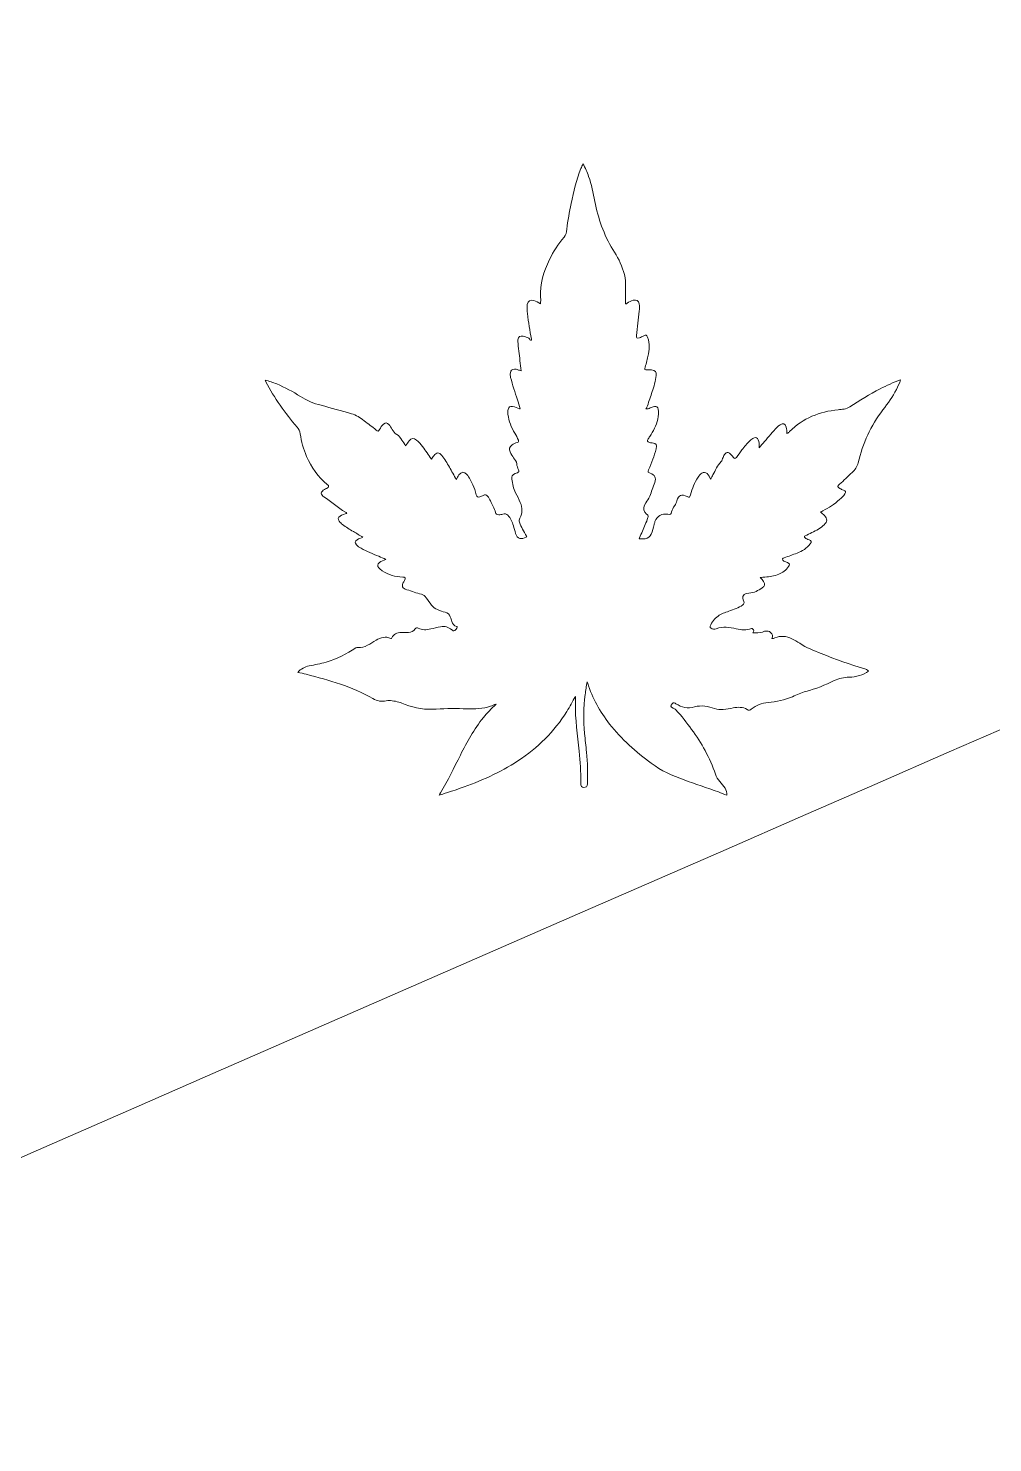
# Model space of a CAD drawing. Extents: x 435 to 1530, y -1168 to -753.
# Drawn here: x 1293 to 1310.47, y -861.03 to -835.41 of the extents above; entities that cross this region are included whole.
import ezdxf

# ---------------------------------------------------------------- set-up
doc = ezdxf.new("R2010")
doc.units = 0
doc.header["$MEASUREMENT"] = 0
doc.layers.add('katman 1', color=7, linetype='Continuous')

# ---------------------------------------------------------------- blocks, each defined once
blk = doc.blocks.new('block 2')
at = {"layer": 'katman 1', "lineweight": 0}
for points, knots in [([(1521.388, -755.33), (1431.564, -780.586), (1338.109, -803.653), (1249.27, -829.242), (1249.27, -829.242), (1108.792, -867.432), (1108.792, -867.432), (1108.792, -867.432), (828.002, -943.638), (828.002, -943.638), (767.648, -959.941), (664.507, -997.103), (609.731, -954.091), (568.265, -921.435), (567.624, -868.624), (583.802, -820.334), (587.509, -809.206), (591.359, -798.361), (596.462, -787.973), (596.462, -787.973), (611.609, -758.022), (611.609, -758.022), (606.84, -761.249), (568.366, -806.501), (561.392, -814.627), (548.887, -829.242), (538.776, -843.348), (527.478, -858.154), (486.342, -912.093), (435.301, -1017.025), (480.934, -1082.877), (539.989, -1168.102), (671.319, -1122.98), (755.776, -1087.256), (755.776, -1087.256), (1013.682, -976.161), (1013.682, -976.161), (1071.206, -951.778), (1127.853, -927.664), (1185.462, -902.274), (1214.286, -889.598), (1242.196, -878.038), (1271.06, -865.408), (1327.008, -840.889), (1387.531, -814.518), (1443.373, -791.269), (1450.985, -788.124), (1525.209, -755.426), (1530.031, -754.329), (1527.61, -752.993), (1524.6, -754.419), (1521.388, -755.33)], [0, 0, 0, 0, 1, 1, 1, 2, 2, 2, 3, 3, 3, 4, 4, 4, 5, 5, 5, 6, 6, 6, 7, 7, 7, 8, 8, 8, 9, 9, 9, 10, 10, 10, 11, 11, 11, 12, 12, 12, 13, 13, 13, 14, 14, 14, 15, 15, 15, 16, 16, 16, 17, 17, 17, 17]), ([(1308.727, -841.949), (1308.659, -842.08), (1308.573, -842.2), (1308.484, -842.316), (1308.264, -842.604), (1308.119, -842.926), (1308.034, -843.277), (1308.016, -843.348), (1307.978, -843.405), (1307.926, -843.451), (1307.847, -843.521), (1307.778, -843.6), (1307.695, -843.665), (1307.658, -843.693), (1307.662, -843.718), (1307.702, -843.742), (1307.724, -843.755), (1307.747, -843.762), (1307.77, -843.771), (1307.806, -843.785), (1307.814, -843.806), (1307.794, -843.84), (1307.769, -843.88), (1307.733, -843.911), (1307.698, -843.943), (1307.607, -844.026), (1307.503, -844.091), (1307.394, -844.147), (1307.381, -844.154), (1307.369, -844.161), (1307.355, -844.168), (1307.379, -844.19), (1307.402, -844.21), (1307.423, -844.231), (1307.479, -844.29), (1307.479, -844.343), (1307.42, -844.399), (1307.356, -844.461), (1307.276, -844.5), (1307.198, -844.541), (1307.158, -844.562), (1307.118, -844.583), (1307.077, -844.601), (1307.053, -844.611), (1307.058, -844.621), (1307.072, -844.634), (1307.093, -844.654), (1307.12, -844.661), (1307.145, -844.672), (1307.192, -844.691), (1307.196, -844.704), (1307.166, -844.745), (1307.106, -844.827), (1307.022, -844.876), (1306.929, -844.912), (1306.852, -844.942), (1306.773, -844.968), (1306.695, -844.997), (1306.685, -845.001), (1306.668, -845.001), (1306.667, -845.019), (1306.666, -845.037), (1306.676, -845.049), (1306.691, -845.056), (1306.712, -845.066), (1306.734, -845.074), (1306.755, -845.084), (1306.794, -845.102), (1306.8, -845.123), (1306.774, -845.158), (1306.728, -845.222), (1306.667, -845.266), (1306.595, -845.296), (1306.515, -845.328), (1306.431, -845.34), (1306.346, -845.348), (1306.319, -845.35), (1306.292, -845.352), (1306.261, -845.355), (1306.284, -845.38), (1306.306, -845.401), (1306.321, -845.427), (1306.348, -845.476), (1306.344, -845.512), (1306.297, -845.541), (1306.223, -845.588), (1306.15, -845.634), (1306.056, -845.638), (1305.952, -845.644), (1305.924, -845.694), (1305.962, -845.791), (1305.974, -845.821), (1305.966, -845.835), (1305.944, -845.851), (1305.868, -845.908), (1305.779, -845.935), (1305.691, -845.965), (1305.623, -845.989), (1305.556, -846.014), (1305.497, -846.054), (1305.43, -846.1), (1305.385, -846.162), (1305.354, -846.237), (1305.346, -846.257), (1305.353, -846.266), (1305.369, -846.274), (1305.4, -846.289), (1305.434, -846.294), (1305.464, -846.282), (1305.585, -846.235), (1305.705, -846.258), (1305.825, -846.285), (1305.918, -846.305), (1306.011, -846.316), (1306.102, -846.278), (1306.11, -846.274), (1306.114, -846.276), (1306.12, -846.282), (1306.148, -846.31), (1306.151, -846.328), (1306.128, -846.354), (1306.186, -846.358), (1306.243, -846.363), (1306.299, -846.342), (1306.316, -846.335), (1306.334, -846.33), (1306.352, -846.327), (1306.387, -846.321), (1306.421, -846.322), (1306.449, -846.349), (1306.487, -846.385), (1306.493, -846.413), (1306.471, -846.459), (1306.491, -846.458), (1306.51, -846.457), (1306.528, -846.449), (1306.633, -846.403), (1306.734, -846.415), (1306.834, -846.464), (1306.883, -846.488), (1306.93, -846.517), (1306.976, -846.547), (1307.096, -846.629), (1307.232, -846.676), (1307.365, -846.731), (1307.624, -846.838), (1307.887, -846.931), (1308.156, -847.009), (1308.182, -847.016), (1308.188, -847.021), (1308.224, -847.052), (1308.174, -847.089), (1308.118, -847.113), (1308.059, -847.13), (1307.997, -847.148), (1307.934, -847.159), (1307.871, -847.161), (1307.777, -847.164), (1307.687, -847.183), (1307.603, -847.222), (1307.436, -847.3), (1307.267, -847.372), (1307.089, -847.419), (1307.005, -847.441), (1306.926, -847.48), (1306.846, -847.514), (1306.704, -847.575), (1306.555, -847.604), (1306.402, -847.62), (1306.29, -847.632), (1306.185, -847.663), (1306.099, -847.742), (1306.076, -847.763), (1306.053, -847.768), (1306.021, -847.746), (1305.944, -847.695), (1305.857, -847.702), (1305.771, -847.717), (1305.711, -847.727), (1305.652, -847.741), (1305.591, -847.746), (1305.538, -847.751), (1305.486, -847.745), (1305.435, -847.728), (1305.316, -847.689), (1305.193, -847.663), (1305.071, -847.698), (1304.946, -847.734), (1304.838, -847.707), (1304.734, -847.64), (1304.711, -847.625), (1304.689, -847.616), (1304.665, -847.64), (1304.63, -847.677), (1304.635, -847.702), (1304.683, -847.72), (1304.701, -847.727), (1304.719, -847.733), (1304.733, -847.749), (1304.933, -847.98), (1305.117, -848.222), (1305.263, -848.491), (1305.336, -848.628), (1305.4, -848.768), (1305.449, -848.915), (1305.466, -848.967), (1305.493, -849.011), (1305.528, -849.051), (1305.561, -849.09), (1305.597, -849.126), (1305.623, -849.171), (1305.645, -849.21), (1305.657, -849.252), (1305.654, -849.3), (1305.603, -849.28), (1305.553, -849.259), (1305.502, -849.239), (1305.297, -849.161), (1305.086, -849.097), (1304.88, -849.021), (1304.671, -848.943), (1304.467, -848.855), (1304.287, -848.72), (1304.009, -848.512), (1303.747, -848.284), (1303.531, -848.009), (1303.355, -847.786), (1303.219, -847.54), (1303.135, -847.267), (1303.133, -847.261), (1303.13, -847.255), (1303.126, -847.244), (1303.108, -847.324), (1303.098, -847.4), (1303.088, -847.476), (1303.061, -847.71), (1303.057, -847.945), (1303.078, -848.18), (1303.087, -848.293), (1303.103, -848.406), (1303.114, -848.519), (1303.133, -848.709), (1303.136, -848.9), (1303.129, -849.092), (1303.128, -849.141), (1303.105, -849.16), (1303.059, -849.156), (1303.03, -849.154), (1303.013, -849.139), (1303.011, -849.11), (1303.009, -849.095), (1303.009, -849.079), (1303.009, -849.064), (1303.012, -848.876), (1302.999, -848.689), (1302.979, -848.503), (1302.949, -848.213), (1302.908, -847.923), (1302.911, -847.63), (1302.911, -847.59), (1302.911, -847.55), (1302.911, -847.511), (1302.861, -847.602), (1302.811, -847.693), (1302.756, -847.781), (1302.529, -848.146), (1302.229, -848.441), (1301.87, -848.677), (1301.545, -848.89), (1301.192, -849.045), (1300.826, -849.173), (1300.706, -849.215), (1300.585, -849.254), (1300.463, -849.291), (1300.458, -849.292), (1300.454, -849.293), (1300.444, -849.295), (1300.453, -849.279), (1300.461, -849.267), (1300.468, -849.255), (1300.602, -849.034), (1300.712, -848.8), (1300.828, -848.57), (1300.949, -848.333), (1301.076, -848.1), (1301.244, -847.893), (1301.313, -847.807), (1301.389, -847.728), (1301.476, -847.647), (1301.436, -847.662), (1301.405, -847.674), (1301.373, -847.685), (1301.235, -847.732), (1301.093, -847.739), (1300.949, -847.734), (1300.763, -847.727), (1300.577, -847.727), (1300.391, -847.739), (1300.197, -847.751), (1300.008, -847.729), (1299.827, -847.653), (1299.751, -847.622), (1299.673, -847.597), (1299.59, -847.588), (1299.555, -847.584), (1299.519, -847.581), (1299.485, -847.589), (1299.399, -847.608), (1299.318, -847.591), (1299.244, -847.549), (1298.866, -847.331), (1298.453, -847.214), (1298.035, -847.108), (1297.985, -847.095), (1297.935, -847.085), (1297.881, -847.073), (1297.939, -847.009), (1298.009, -846.973), (1298.088, -846.955), (1298.19, -846.933), (1298.294, -846.919), (1298.394, -846.888), (1298.587, -846.829), (1298.765, -846.741), (1298.933, -846.631), (1298.945, -846.623), (1298.956, -846.617), (1298.971, -846.62), (1299.034, -846.631), (1299.092, -846.614), (1299.146, -846.583), (1299.198, -846.554), (1299.249, -846.521), (1299.301, -846.489), (1299.385, -846.438), (1299.472, -846.416), (1299.567, -846.457), (1299.577, -846.461), (1299.58, -846.458), (1299.584, -846.45), (1299.616, -846.373), (1299.68, -846.353), (1299.756, -846.352), (1299.8, -846.351), (1299.844, -846.354), (1299.888, -846.35), (1299.938, -846.345), (1299.981, -846.327), (1300.011, -846.285), (1300.024, -846.265), (1300.043, -846.259), (1300.064, -846.271), (1300.137, -846.312), (1300.213, -846.306), (1300.29, -846.287), (1300.349, -846.273), (1300.407, -846.254), (1300.467, -846.246), (1300.544, -846.235), (1300.613, -846.25), (1300.673, -846.301), (1300.688, -846.314), (1300.705, -846.328), (1300.726, -846.316), (1300.75, -846.302), (1300.76, -846.277), (1300.77, -846.252), (1300.773, -846.243), (1300.764, -846.244), (1300.759, -846.242), (1300.713, -846.228), (1300.69, -846.193), (1300.675, -846.151), (1300.665, -846.123), (1300.656, -846.095), (1300.645, -846.068), (1300.629, -846.024), (1300.598, -845.997), (1300.553, -845.984), (1300.506, -845.971), (1300.46, -845.955), (1300.415, -845.936), (1300.372, -845.918), (1300.334, -845.891), (1300.305, -845.854), (1300.272, -845.811), (1300.239, -845.767), (1300.208, -845.722), (1300.186, -845.69), (1300.159, -845.668), (1300.122, -845.659), (1300.033, -845.638), (1299.948, -845.602), (1299.859, -845.577), (1299.772, -845.553), (1299.755, -845.51), (1299.801, -845.431), (1299.805, -845.422), (1299.811, -845.414), (1299.816, -845.406), (1299.84, -845.366), (1299.83, -845.347), (1299.784, -845.347), (1299.648, -845.347), (1299.526, -845.303), (1299.413, -845.231), (1299.391, -845.216), (1299.37, -845.201), (1299.352, -845.181), (1299.32, -845.146), (1299.323, -845.113), (1299.36, -845.083), (1299.394, -845.056), (1299.434, -845.044), (1299.478, -845.027), (1299.433, -845.007), (1299.391, -844.989), (1299.349, -844.971), (1299.241, -844.925), (1299.133, -844.88), (1299.03, -844.824), (1298.998, -844.807), (1298.967, -844.788), (1298.943, -844.76), (1298.914, -844.726), (1298.918, -844.696), (1298.955, -844.671), (1298.986, -844.649), (1299.023, -844.64), (1299.063, -844.626), (1299.003, -844.59), (1298.945, -844.556), (1298.889, -844.522), (1298.822, -844.482), (1298.755, -844.441), (1298.692, -844.394), (1298.669, -844.376), (1298.648, -844.358), (1298.631, -844.334), (1298.606, -844.298), (1298.611, -844.269), (1298.647, -844.243), (1298.684, -844.217), (1298.729, -844.207), (1298.772, -844.193), (1298.767, -844.181), (1298.755, -844.177), (1298.746, -844.171), (1298.608, -844.086), (1298.482, -843.985), (1298.351, -843.891), (1298.34, -843.884), (1298.331, -843.875), (1298.323, -843.865), (1298.301, -843.84), (1298.303, -843.814), (1298.327, -843.79), (1298.349, -843.768), (1298.376, -843.754), (1298.404, -843.741), (1298.449, -843.72), (1298.453, -843.701), (1298.415, -843.669), (1298.248, -843.53), (1298.127, -843.358), (1298.04, -843.16), (1297.983, -843.03), (1297.946, -842.893), (1297.927, -842.751), (1297.921, -842.703), (1297.898, -842.666), (1297.868, -842.63), (1297.653, -842.375), (1297.457, -842.105), (1297.304, -841.808), (1297.3, -841.799), (1297.296, -841.79), (1297.29, -841.778), (1297.365, -841.796), (1297.433, -841.822), (1297.501, -841.849), (1297.651, -841.91), (1297.793, -841.988), (1297.928, -842.075), (1298.045, -842.15), (1298.171, -842.2), (1298.304, -842.235), (1298.488, -842.284), (1298.67, -842.336), (1298.853, -842.387), (1298.94, -842.411), (1299.013, -842.461), (1299.082, -842.515), (1299.155, -842.573), (1299.235, -842.622), (1299.303, -842.686), (1299.331, -842.713), (1299.343, -842.709), (1299.363, -842.674), (1299.383, -842.638), (1299.404, -842.603), (1299.437, -842.576), (1299.472, -842.547), (1299.501, -842.549), (1299.532, -842.582), (1299.557, -842.609), (1299.574, -842.641), (1299.592, -842.673), (1299.612, -842.71), (1299.636, -842.743), (1299.676, -842.764), (1299.717, -842.787), (1299.741, -842.828), (1299.768, -842.866), (1299.791, -842.9), (1299.815, -842.935), (1299.84, -842.972), (1299.86, -842.938), (1299.876, -842.907), (1299.898, -842.88), (1299.94, -842.829), (1299.983, -842.823), (1300.035, -842.865), (1300.077, -842.899), (1300.111, -842.941), (1300.144, -842.984), (1300.199, -843.057), (1300.249, -843.133), (1300.302, -843.212), (1300.318, -843.19), (1300.333, -843.169), (1300.349, -843.149), (1300.401, -843.084), (1300.437, -843.082), (1300.492, -843.145), (1300.547, -843.207), (1300.587, -843.281), (1300.628, -843.354), (1300.67, -843.429), (1300.711, -843.504), (1300.754, -843.582), (1300.769, -843.551), (1300.781, -843.522), (1300.8, -843.496), (1300.843, -843.436), (1300.894, -843.433), (1300.944, -843.488), (1300.993, -843.542), (1301.021, -843.609), (1301.051, -843.675), (1301.077, -843.733), (1301.103, -843.791), (1301.115, -843.855), (1301.122, -843.896), (1301.143, -843.907), (1301.183, -843.893), (1301.203, -843.887), (1301.222, -843.876), (1301.242, -843.867), (1301.274, -843.851), (1301.297, -843.854), (1301.321, -843.88), (1301.345, -843.906), (1301.36, -843.937), (1301.373, -843.968), (1301.402, -844.038), (1301.447, -844.1), (1301.463, -844.175), (1301.469, -844.205), (1301.494, -844.218), (1301.525, -844.219), (1301.55, -844.219), (1301.574, -844.214), (1301.597, -844.206), (1301.633, -844.193), (1301.662, -844.202), (1301.688, -844.228), (1301.74, -844.281), (1301.765, -844.348), (1301.788, -844.416), (1301.803, -844.463), (1301.814, -844.512), (1301.828, -844.56), (1301.86, -844.667), (1301.929, -844.664), (1302.022, -844.626), (1302.035, -844.62), (1302.028, -844.612), (1302.024, -844.605), (1302.001, -844.563), (1301.978, -844.521), (1301.955, -844.479), (1301.933, -844.438), (1301.91, -844.398), (1301.898, -844.354), (1301.891, -844.328), (1301.892, -844.304), (1301.905, -844.28), (1301.954, -844.187), (1301.954, -844.093), (1301.914, -843.997), (1301.889, -843.936), (1301.856, -843.879), (1301.826, -843.821), (1301.784, -843.743), (1301.774, -843.657), (1301.759, -843.573), (1301.749, -843.521), (1301.77, -843.492), (1301.819, -843.472), (1301.832, -843.466), (1301.847, -843.463), (1301.86, -843.458), (1301.886, -843.448), (1301.894, -843.433), (1301.883, -843.407), (1301.865, -843.371), (1301.853, -843.335), (1301.849, -843.293), (1301.845, -843.253), (1301.816, -843.221), (1301.793, -843.188), (1301.77, -843.153), (1301.743, -843.12), (1301.727, -843.081), (1301.705, -843.026), (1301.717, -842.987), (1301.764, -842.953), (1301.793, -842.932), (1301.825, -842.916), (1301.859, -842.908), (1301.886, -842.901), (1301.885, -842.89), (1301.878, -842.868), (1301.863, -842.822), (1301.838, -842.783), (1301.814, -842.743), (1301.75, -842.636), (1301.705, -842.523), (1301.69, -842.4), (1301.686, -842.37), (1301.685, -842.339), (1301.692, -842.309), (1301.703, -842.266), (1301.73, -842.249), (1301.774, -842.255), (1301.819, -842.261), (1301.855, -842.29), (1301.899, -842.297), (1301.903, -842.297), (1301.907, -842.298), (1301.914, -842.299), (1301.896, -842.243), (1301.878, -842.189), (1301.861, -842.135), (1301.818, -842.001), (1301.771, -841.868), (1301.738, -841.731), (1301.731, -841.703), (1301.729, -841.675), (1301.734, -841.646), (1301.74, -841.602), (1301.764, -841.581), (1301.809, -841.581), (1301.83, -841.581), (1301.85, -841.585), (1301.87, -841.591), (1301.888, -841.598), (1301.906, -841.604), (1301.928, -841.612), (1301.921, -841.549), (1301.914, -841.488), (1301.908, -841.427), (1301.898, -841.31), (1301.875, -841.195), (1301.87, -841.077), (1301.87, -841.068), (1301.87, -841.059), (1301.871, -841.05), (1301.88, -840.993), (1301.911, -840.971), (1301.968, -840.983), (1302.003, -840.99), (1302.035, -841.005), (1302.067, -841.02), (1302.08, -841.026), (1302.081, -841.037), (1302.087, -841.047), (1302.092, -841.056), (1302.098, -841.06), (1302.108, -841.056), (1302.117, -841.052), (1302.118, -841.045), (1302.116, -841.036), (1302.084, -840.884), (1302.062, -840.73), (1302.043, -840.575), (1302.037, -840.521), (1302.031, -840.466), (1302.04, -840.411), (1302.051, -840.343), (1302.091, -840.316), (1302.157, -840.335), (1302.201, -840.348), (1302.239, -840.371), (1302.282, -840.395), (1302.282, -840.355), (1302.284, -840.319), (1302.282, -840.283), (1302.264, -840.037), (1302.336, -839.813), (1302.443, -839.597), (1302.515, -839.45), (1302.6, -839.312), (1302.707, -839.189), (1302.743, -839.148), (1302.751, -839.097), (1302.756, -839.046), (1302.772, -838.889), (1302.805, -838.735), (1302.835, -838.58), (1302.877, -838.365), (1302.932, -838.153), (1303.011, -837.948), (1303.022, -837.92), (1303.034, -837.892), (1303.047, -837.859), (1303.092, -837.935), (1303.124, -838.011), (1303.152, -838.089), (1303.204, -838.236), (1303.235, -838.389), (1303.265, -838.542), (1303.325, -838.85), (1303.423, -839.145), (1303.592, -839.413), (1303.671, -839.539), (1303.742, -839.67), (1303.785, -839.814), (1303.807, -839.887), (1303.82, -839.961), (1303.819, -840.037), (1303.819, -840.157), (1303.819, -840.278), (1303.819, -840.399), (1303.833, -840.401), (1303.841, -840.39), (1303.85, -840.384), (1303.885, -840.363), (1303.919, -840.343), (1303.958, -840.333), (1304.018, -840.318), (1304.053, -840.34), (1304.066, -840.4), (1304.075, -840.443), (1304.074, -840.486), (1304.07, -840.529), (1304.054, -840.676), (1304.038, -840.823), (1304.021, -840.97), (1304.015, -841.017), (1304.027, -841.028), (1304.073, -841.015), (1304.101, -841.006), (1304.124, -840.989), (1304.149, -840.976), (1304.189, -840.954), (1304.206, -840.96), (1304.221, -841.004), (1304.261, -841.118), (1304.252, -841.234), (1304.227, -841.349), (1304.211, -841.424), (1304.189, -841.497), (1304.168, -841.57), (1304.163, -841.589), (1304.166, -841.594), (1304.186, -841.593), (1304.221, -841.592), (1304.256, -841.591), (1304.292, -841.593), (1304.356, -841.598), (1304.382, -841.631), (1304.375, -841.695), (1304.364, -841.796), (1304.334, -841.893), (1304.303, -841.988), (1304.275, -842.074), (1304.246, -842.159), (1304.217, -842.244), (1304.211, -842.263), (1304.2, -842.281), (1304.19, -842.3), (1304.218, -842.301), (1304.242, -842.297), (1304.265, -842.284), (1304.289, -842.271), (1304.314, -842.26), (1304.342, -842.257), (1304.382, -842.252), (1304.404, -842.266), (1304.413, -842.305), (1304.426, -842.366), (1304.416, -842.426), (1304.403, -842.486), (1304.379, -842.602), (1304.324, -842.704), (1304.259, -842.801), (1304.247, -842.819), (1304.234, -842.837), (1304.224, -842.856), (1304.211, -842.881), (1304.218, -842.896), (1304.245, -842.906), (1304.264, -842.913), (1304.285, -842.915), (1304.305, -842.916), (1304.374, -842.922), (1304.397, -842.954), (1304.377, -843.022), (1304.338, -843.151), (1304.292, -843.278), (1304.239, -843.402), (1304.219, -843.449), (1304.22, -843.449), (1304.266, -843.466), (1304.351, -843.495), (1304.378, -843.548), (1304.35, -843.633), (1304.321, -843.717), (1304.29, -843.801), (1304.258, -843.884), (1304.242, -843.928), (1304.21, -843.964), (1304.185, -844.004), (1304.153, -844.057), (1304.135, -844.111), (1304.172, -844.169), (1304.183, -844.187), (1304.196, -844.203), (1304.212, -844.216), (1304.232, -844.231), (1304.233, -844.249), (1304.226, -844.27), (1304.197, -844.354), (1304.161, -844.436), (1304.126, -844.518), (1304.109, -844.558), (1304.09, -844.598), (1304.072, -844.638), (1304.066, -844.651), (1304.065, -844.658), (1304.083, -844.657), (1304.113, -844.655), (1304.144, -844.656), (1304.174, -844.653), (1304.225, -844.646), (1304.261, -844.617), (1304.284, -844.57), (1304.31, -844.515), (1304.318, -844.454), (1304.336, -844.396), (1304.342, -844.378), (1304.347, -844.361), (1304.354, -844.343), (1304.397, -844.236), (1304.474, -844.192), (1304.589, -844.209), (1304.633, -844.215), (1304.641, -844.211), (1304.655, -844.168), (1304.667, -844.127), (1304.682, -844.087), (1304.711, -844.053), (1304.732, -844.029), (1304.738, -843.995), (1304.748, -843.965), (1304.785, -843.857), (1304.833, -843.837), (1304.935, -843.889), (1304.978, -843.912), (1304.983, -843.908), (1304.996, -843.859), (1305.028, -843.745), (1305.07, -843.636), (1305.136, -843.537), (1305.155, -843.509), (1305.175, -843.483), (1305.204, -843.464), (1305.238, -843.442), (1305.27, -843.445), (1305.3, -843.473), (1305.328, -843.5), (1305.342, -843.536), (1305.362, -843.575), (1305.377, -843.546), (1305.391, -843.521), (1305.404, -843.495), (1305.447, -843.412), (1305.487, -843.327), (1305.55, -843.255), (1305.569, -843.235), (1305.575, -843.207), (1305.587, -843.182), (1305.597, -843.158), (1305.607, -843.133), (1305.625, -843.113), (1305.647, -843.087), (1305.675, -843.083), (1305.704, -843.102), (1305.733, -843.121), (1305.753, -843.149), (1305.773, -843.177), (1305.796, -843.208), (1305.808, -843.209), (1305.831, -843.179), (1305.865, -843.135), (1305.897, -843.089), (1305.93, -843.044), (1305.976, -842.983), (1306.023, -842.925), (1306.079, -842.873), (1306.098, -842.856), (1306.117, -842.84), (1306.141, -842.829), (1306.18, -842.81), (1306.209, -842.821), (1306.225, -842.862), (1306.24, -842.901), (1306.243, -842.942), (1306.243, -842.983), (1306.243, -842.988), (1306.243, -842.992), (1306.243, -843.005), (1306.278, -842.964), (1306.308, -842.928), (1306.338, -842.893), (1306.413, -842.805), (1306.485, -842.715), (1306.567, -842.632), (1306.583, -842.617), (1306.601, -842.602), (1306.619, -842.589), (1306.677, -842.551), (1306.714, -842.566), (1306.733, -842.632), (1306.743, -842.669), (1306.744, -842.707), (1306.745, -842.748), (1306.766, -842.738), (1306.779, -842.723), (1306.793, -842.709), (1307.036, -842.466), (1307.337, -842.351), (1307.673, -842.316), (1307.708, -842.312), (1307.744, -842.309), (1307.779, -842.305), (1307.818, -842.301), (1307.85, -842.281), (1307.883, -842.261), (1308.062, -842.147), (1308.243, -842.036), (1308.432, -841.937), (1308.551, -841.875), (1308.673, -841.821), (1308.804, -841.776), (1308.783, -841.839), (1308.756, -841.894), (1308.727, -841.949)], [0, 0, 0, 0, 1, 1, 1, 2, 2, 2, 3, 3, 3, 4, 4, 4, 5, 5, 5, 6, 6, 6, 7, 7, 7, 8, 8, 8, 9, 9, 9, 10, 10, 10, 11, 11, 11, 12, 12, 12, 13, 13, 13, 14, 14, 14, 15, 15, 15, 16, 16, 16, 17, 17, 17, 18, 18, 18, 19, 19, 19, 20, 20, 20, 21, 21, 21, 22, 22, 22, 23, 23, 23, 24, 24, 24, 25, 25, 25, 26, 26, 26, 27, 27, 27, 28, 28, 28, 29, 29, 29, 30, 30, 30, 31, 31, 31, 32, 32, 32, 33, 33, 33, 34, 34, 34, 35, 35, 35, 36, 36, 36, 37, 37, 37, 38, 38, 38, 39, 39, 39, 40, 40, 40, 41, 41, 41, 42, 42, 42, 43, 43, 43, 44, 44, 44, 45, 45, 45, 46, 46, 46, 47, 47, 47, 48, 48, 48, 49, 49, 49, 50, 50, 50, 51, 51, 51, 52, 52, 52, 53, 53, 53, 54, 54, 54, 55, 55, 55, 56, 56, 56, 57, 57, 57, 58, 58, 58, 59, 59, 59, 60, 60, 60, 61, 61, 61, 62, 62, 62, 63, 63, 63, 64, 64, 64, 65, 65, 65, 66, 66, 66, 67, 67, 67, 68, 68, 68, 69, 69, 69, 70, 70, 70, 71, 71, 71, 72, 72, 72, 73, 73, 73, 74, 74, 74, 75, 75, 75, 76, 76, 76, 77, 77, 77, 78, 78, 78, 79, 79, 79, 80, 80, 80, 81, 81, 81, 82, 82, 82, 83, 83, 83, 84, 84, 84, 85, 85, 85, 86, 86, 86, 87, 87, 87, 88, 88, 88, 89, 89, 89, 90, 90, 90, 91, 91, 91, 92, 92, 92, 93, 93, 93, 94, 94, 94, 95, 95, 95, 96, 96, 96, 97, 97, 97, 98, 98, 98, 99, 99, 99, 100, 100, 100, 101, 101, 101, 102, 102, 102, 103, 103, 103, 104, 104, 104, 105, 105, 105, 106, 106, 106, 107, 107, 107, 108, 108, 108, 109, 109, 109, 110, 110, 110, 111, 111, 111, 112, 112, 112, 113, 113, 113, 114, 114, 114, 115, 115, 115, 116, 116, 116, 117, 117, 117, 118, 118, 118, 119, 119, 119, 120, 120, 120, 121, 121, 121, 122, 122, 122, 123, 123, 123, 124, 124, 124, 125, 125, 125, 126, 126, 126, 127, 127, 127, 128, 128, 128, 129, 129, 129, 130, 130, 130, 131, 131, 131, 132, 132, 132, 133, 133, 133, 134, 134, 134, 135, 135, 135, 136, 136, 136, 137, 137, 137, 138, 138, 138, 139, 139, 139, 140, 140, 140, 141, 141, 141, 142, 142, 142, 143, 143, 143, 144, 144, 144, 145, 145, 145, 146, 146, 146, 147, 147, 147, 148, 148, 148, 149, 149, 149, 150, 150, 150, 151, 151, 151, 152, 152, 152, 153, 153, 153, 154, 154, 154, 155, 155, 155, 156, 156, 156, 157, 157, 157, 158, 158, 158, 159, 159, 159, 160, 160, 160, 161, 161, 161, 162, 162, 162, 163, 163, 163, 164, 164, 164, 165, 165, 165, 166, 166, 166, 167, 167, 167, 168, 168, 168, 169, 169, 169, 170, 170, 170, 171, 171, 171, 172, 172, 172, 173, 173, 173, 174, 174, 174, 175, 175, 175, 176, 176, 176, 177, 177, 177, 178, 178, 178, 179, 179, 179, 180, 180, 180, 181, 181, 181, 182, 182, 182, 183, 183, 183, 184, 184, 184, 185, 185, 185, 186, 186, 186, 187, 187, 187, 188, 188, 188, 189, 189, 189, 190, 190, 190, 191, 191, 191, 192, 192, 192, 193, 193, 193, 194, 194, 194, 195, 195, 195, 196, 196, 196, 197, 197, 197, 198, 198, 198, 199, 199, 199, 200, 200, 200, 201, 201, 201, 202, 202, 202, 203, 203, 203, 204, 204, 204, 205, 205, 205, 206, 206, 206, 207, 207, 207, 208, 208, 208, 209, 209, 209, 210, 210, 210, 211, 211, 211, 212, 212, 212, 213, 213, 213, 214, 214, 214, 215, 215, 215, 216, 216, 216, 217, 217, 217, 218, 218, 218, 219, 219, 219, 220, 220, 220, 221, 221, 221, 222, 222, 222, 223, 223, 223, 224, 224, 224, 225, 225, 225, 226, 226, 226, 227, 227, 227, 228, 228, 228, 229, 229, 229, 230, 230, 230, 231, 231, 231, 232, 232, 232, 233, 233, 233, 234, 234, 234, 235, 235, 235, 236, 236, 236, 237, 237, 237, 238, 238, 238, 239, 239, 239, 240, 240, 240, 241, 241, 241, 242, 242, 242, 243, 243, 243, 244, 244, 244, 245, 245, 245, 246, 246, 246, 247, 247, 247, 248, 248, 248, 249, 249, 249, 250, 250, 250, 251, 251, 251, 252, 252, 252, 253, 253, 253, 254, 254, 254, 255, 255, 255, 256, 256, 256, 257, 257, 257, 258, 258, 258, 259, 259, 259, 260, 260, 260, 261, 261, 261, 262, 262, 262, 263, 263, 263, 264, 264, 264, 265, 265, 265, 266, 266, 266, 267, 267, 267, 268, 268, 268, 269, 269, 269, 270, 270, 270, 271, 271, 271, 272, 272, 272, 273, 273, 273, 274, 274, 274, 275, 275, 275, 276, 276, 276, 277, 277, 277, 278, 278, 278, 279, 279, 279, 280, 280, 280, 281, 281, 281, 282, 282, 282, 283, 283, 283, 284, 284, 284, 285, 285, 285, 286, 286, 286, 287, 287, 287, 288, 288, 288, 289, 289, 289, 290, 290, 290, 291, 291, 291, 292, 292, 292, 293, 293, 293, 294, 294, 294, 295, 295, 295, 296, 296, 296, 297, 297, 297, 298, 298, 298, 299, 299, 299, 300, 300, 300, 301, 301, 301, 302, 302, 302, 303, 303, 303, 304, 304, 304, 305, 305, 305, 306, 306, 306, 307, 307, 307, 308, 308, 308, 309, 309, 309, 310, 310, 310, 311, 311, 311, 312, 312, 312, 313, 313, 313, 314, 314, 314, 315, 315, 315, 316, 316, 316, 317, 317, 317, 318, 318, 318, 319, 319, 319, 320, 320, 320, 321, 321, 321, 322, 322, 322, 323, 323, 323, 323])]:
    blk.add_open_spline(points, degree=3, knots=knots, dxfattribs=at)

msp = doc.modelspace()

# ---------------------------------------------------------------- block references
at = {"layer": 'katman 1'}
msp.add_blockref('block 2', (0, 0), dxfattribs=at)

doc.saveas('drawing.dxf')
